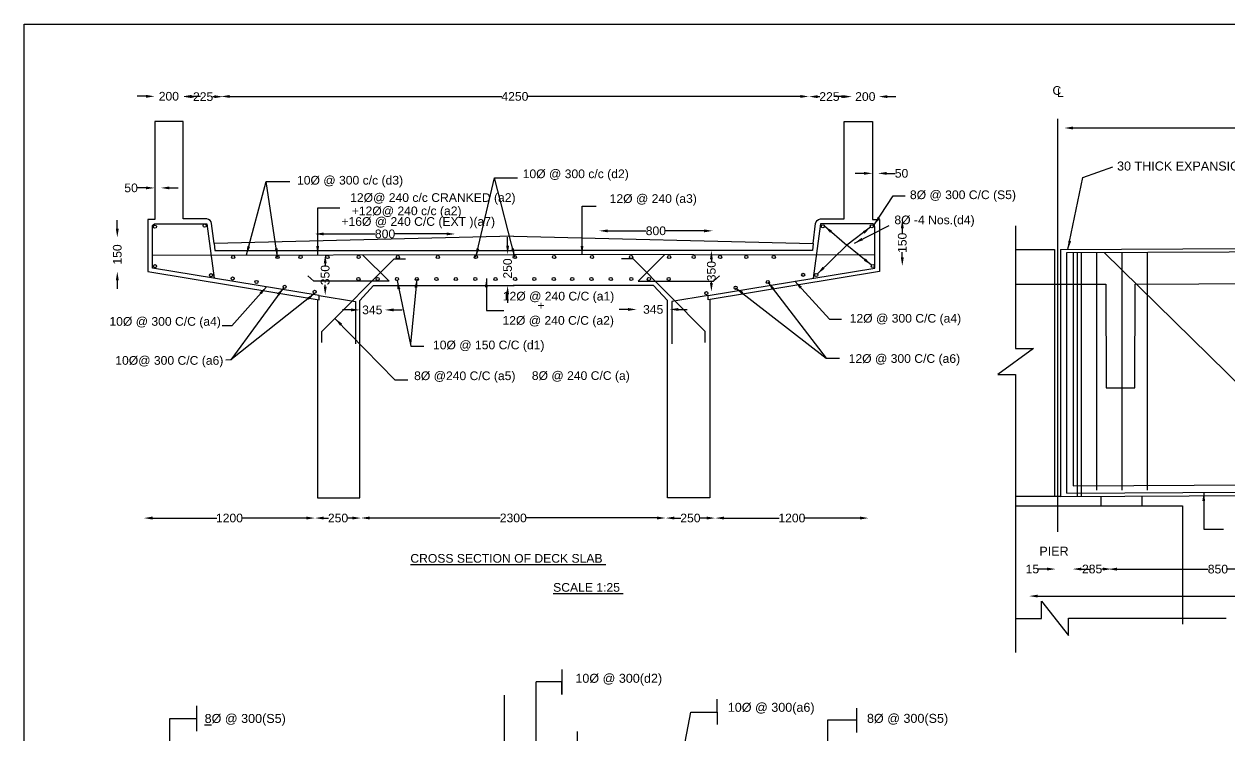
# Model space of a CAD drawing. Header units: millimetres. Extents: x 5124 to 2394554, y 2311 to 44316846.
# Drawn here: x 2381948 to 2386802, y 44313984 to 44316846 of the extents above; entities that cross this region are included whole.
import ezdxf

# ---------------------------------------------------------------- set-up
doc = ezdxf.new("R2010")
doc.units = ezdxf.units.MM
doc.header["$MEASUREMENT"] = 0
doc.layers.add('DRAWING', color=2, linetype='Continuous')
doc.layers.add('TEXT', color=7, linetype='Continuous')
doc.styles.get("Standard").update_dxf_attribs({"font": 'arial.ttf', "height": 35})
doc.dimstyles.get("Standard").update_dxf_attribs({"dimtxt": 35, "dimasz": 35, "dimexe": 0.18, "dimexo": 0.0625, "dimgap": 0.09, "dimtad": 0, "dimdec": 0, "dimzin": 0, "dimdsep": 46, "dimtxsty": 'Standard', "dimcen": 0.09, "dimse1": 1, "dimse2": 1, "dimadec": 0, "dimazin": 0, "dimtfac": 1, "dimtdec": 0, "dimtofl": 0, "dimtmove": 0, "dimatfit": 3, "dimfxl": 1, "dimtolj": 1, "dimtzin": 0, "dimarcsym": 0})

# ---------------------------------------------------------------- blocks, each defined once
blk = doc.blocks.new('*D84')
at = {"layer": 'Defpoints', "color": 0, "transparency": 16777216}
for p in [(2391686.3, 44316427.8), (2386138.8, 44316418.3), (2391686.3, 44316418.3)]:
    blk.add_point(p, dxfattribs=at)
at = {"layer": 'TEXT', "color": 0, "lineweight": -2, "transparency": 16777216}
for p, q in [((2386173.8, 44316427.8), (2388848.3, 44316427.8)), ((2391651.3, 44316427.8), (2388976.8, 44316427.8))]:
    blk.add_line(p, q, dxfattribs=at)
at = {"layer": 'TEXT', "color": 0, "transparency": 16777216}
for points in [[(2386173.8, 44316433.6), (2386173.8, 44316421.9), (2386138.8, 44316427.8)], [(2391651.3, 44316433.6), (2391651.3, 44316421.9), (2391686.3, 44316427.8)]]:
    blk.add_solid(points, dxfattribs=at)
at = {"layer": 'TEXT', "color": 0, "transparency": 16777216, "insert": (2388912.5, 44316427.8), "char_height": 35, "attachment_point": 5}
blk.add_mtext('\\A1;16000', dxfattribs=at)
blk = doc.blocks.new('*D87')
at = {"layer": 'Defpoints', "color": 0, "transparency": 16777216}
for p in [(2386103.7, 44314953.8), (2386172.3, 44314953.8), (2386172.3, 44314651.7)]:
    blk.add_point(p, dxfattribs=at)
at = {"layer": 'TEXT', "color": 0, "lineweight": -2, "transparency": 16777216}
for p, q in [((2386068.7, 44314651.7), (2386033.7, 44314651.7)), ((2386207.3, 44314651.7), (2386242.3, 44314651.7))]:
    blk.add_line(p, q, dxfattribs=at)
at = {"layer": 'TEXT', "color": 0, "transparency": 16777216}
for points in [[(2386068.7, 44314657.5), (2386068.7, 44314645.8), (2386103.7, 44314651.7)], [(2386207.3, 44314657.5), (2386207.3, 44314645.8), (2386172.3, 44314651.7)]]:
    blk.add_solid(points, dxfattribs=at)
at = {"layer": 'TEXT', "color": 0, "transparency": 16777216, "insert": (2386010, 44314651.7), "char_height": 35, "attachment_point": 5}
blk.add_mtext('\\A1;15', dxfattribs=at)
blk = doc.blocks.new('*D72')
at = {"layer": 'Defpoints', "color": 0, "transparency": 16777216}
for p in [(2386172.3, 44314651.7), (2386328.9, 44314651.7), (2386328.9, 44314651.7)]:
    blk.add_point(p, dxfattribs=at)
at = {"layer": 'TEXT', "color": 0, "lineweight": -2, "transparency": 16777216}
for p, q in [((2386207.3, 44314651.7), (2386211.4, 44314651.7)), ((2386293.9, 44314651.7), (2386289.8, 44314651.7))]:
    blk.add_line(p, q, dxfattribs=at)
at = {"layer": 'TEXT', "color": 0, "transparency": 16777216}
for points in [[(2386207.3, 44314657.5), (2386207.3, 44314645.8), (2386172.3, 44314651.7)], [(2386293.9, 44314657.5), (2386293.9, 44314645.8), (2386328.9, 44314651.7)]]:
    blk.add_solid(points, dxfattribs=at)
at = {"layer": 'TEXT', "color": 0, "transparency": 16777216, "insert": (2386250.6, 44314651.7), "char_height": 35, "attachment_point": 5}
blk.add_mtext('\\A1;285', dxfattribs=at)
blk = doc.blocks.new('*D73')
at = {"layer": 'Defpoints', "color": 0, "transparency": 16777216}
for p in [(2386315.4, 44314653.9), (2387199.5, 44314667.9), (2387199.5, 44314651.2)]:
    blk.add_point(p, dxfattribs=at)
at = {"layer": 'TEXT', "color": 0, "lineweight": -2, "transparency": 16777216}
for p, q in [((2386350.4, 44314651.2), (2386718.7, 44314651.2)), ((2387164.5, 44314651.2), (2386796.1, 44314651.2))]:
    blk.add_line(p, q, dxfattribs=at)
at = {"layer": 'TEXT', "color": 0, "transparency": 16777216}
for points in [[(2386350.4, 44314657.1), (2386350.4, 44314645.4), (2386315.4, 44314651.2)], [(2387164.5, 44314657.1), (2387164.5, 44314645.4), (2387199.5, 44314651.2)]]:
    blk.add_solid(points, dxfattribs=at)
at = {"layer": 'TEXT', "color": 0, "transparency": 16777216, "insert": (2386757.4, 44314651.2), "char_height": 35, "attachment_point": 5}
blk.add_mtext('\\A1;850', dxfattribs=at)
blk = doc.blocks.new('*D77')
at = {"layer": 'Defpoints', "color": 0, "transparency": 16777216}
for p in [(2389056.4, 44314542.9), (2385996.8, 44314519.4), (2389056.4, 44314511.7)]:
    blk.add_point(p, dxfattribs=at)
at = {"layer": 'TEXT', "color": 0, "lineweight": -2, "transparency": 16777216}
for p, q in [((2386031.8, 44314542.9), (2386960.8, 44314542.9)), ((2389021.4, 44314542.9), (2388092.5, 44314542.9))]:
    blk.add_line(p, q, dxfattribs=at)
at = {"layer": 'TEXT', "color": 0, "transparency": 16777216}
for points in [[(2386031.8, 44314548.7), (2386031.8, 44314537.1), (2385996.8, 44314542.9)], [(2389021.4, 44314548.7), (2389021.4, 44314537.1), (2389056.4, 44314542.9)]]:
    blk.add_solid(points, dxfattribs=at)
at = {"layer": 'TEXT', "color": 0, "transparency": 16777216, "insert": (2387526.6, 44314542.9), "char_height": 35, "attachment_point": 5}
blk.add_mtext('\\A1;4300(10Ø 4-LEGGED STIRRUPES @ 200 C/C (S1)', dxfattribs=at)
blk = doc.blocks.new('*D99')
at = {"layer": 'Defpoints', "color": 0, "transparency": 16777216}
for p in [(2382588.4, 44316555.4), (2382474.2, 44316453.8), (2382588.4, 44316453.8)]:
    blk.add_point(p, dxfattribs=at)
at = {"layer": 'TEXT', "color": 0, "lineweight": -2, "transparency": 16777216}
for p, q in [((2382439.2, 44316555.4), (2382404.2, 44316555.4)), ((2382623.4, 44316555.4), (2382658.4, 44316555.4))]:
    blk.add_line(p, q, dxfattribs=at)
at = {"layer": 'TEXT', "color": 0, "transparency": 16777216}
for points in [[(2382439.2, 44316561.2), (2382439.2, 44316549.5), (2382474.2, 44316555.4)], [(2382623.4, 44316561.2), (2382623.4, 44316549.5), (2382588.4, 44316555.4)]]:
    blk.add_solid(points, dxfattribs=at)
at = {"layer": 'TEXT', "color": 0, "transparency": 16777216, "insert": (2382531.3, 44316555.4), "char_height": 35, "attachment_point": 5}
blk.add_mtext('\\A1;200', dxfattribs=at)
blk = doc.blocks.new('*D100')
at = {"layer": 'Defpoints', "color": 0, "transparency": 16777216}
for p in [(2382588.4, 44316555.4), (2382750, 44316558.3), (2382750, 44316553.9)]:
    blk.add_point(p, dxfattribs=at)
at = {"layer": 'TEXT', "color": 0, "lineweight": -2, "transparency": 16777216}
for p, q in [((2382623.4, 44316553.9), (2382630, 44316553.9)), ((2382715, 44316553.9), (2382708.4, 44316553.9))]:
    blk.add_line(p, q, dxfattribs=at)
at = {"layer": 'TEXT', "color": 0, "transparency": 16777216}
for points in [[(2382623.4, 44316559.7), (2382623.4, 44316548.1), (2382588.4, 44316553.9)], [(2382715, 44316559.7), (2382715, 44316548.1), (2382750, 44316553.9)]]:
    blk.add_solid(points, dxfattribs=at)
at = {"layer": 'TEXT', "color": 0, "transparency": 16777216, "insert": (2382669.2, 44316553.9), "char_height": 35, "attachment_point": 5}
blk.add_mtext('\\A1;225', dxfattribs=at)
blk = doc.blocks.new('*D101')
at = {"layer": 'Defpoints', "color": 0, "transparency": 16777216}
for p in [(2382741.2, 44316552.4), (2385109.6, 44316554.8), (2385109.6, 44316552.4)]:
    blk.add_point(p, dxfattribs=at)
at = {"layer": 'TEXT', "color": 0, "lineweight": -2, "transparency": 16777216}
for p, q in [((2382776.2, 44316554.8), (2383872.4, 44316554.8)), ((2385074.6, 44316554.8), (2383978.4, 44316554.8))]:
    blk.add_line(p, q, dxfattribs=at)
at = {"layer": 'TEXT', "color": 0, "transparency": 16777216}
for points in [[(2382776.2, 44316560.7), (2382776.2, 44316549), (2382741.2, 44316554.8)], [(2385074.6, 44316560.7), (2385074.6, 44316549), (2385109.6, 44316554.8)]]:
    blk.add_solid(points, dxfattribs=at)
at = {"layer": 'TEXT', "color": 0, "transparency": 16777216, "insert": (2383925.4, 44316554.8), "char_height": 35, "attachment_point": 5}
blk.add_mtext('\\A1;4250', dxfattribs=at)
blk = doc.blocks.new('*D102')
at = {"layer": 'Defpoints', "color": 0, "transparency": 16777216}
for p in [(2385109.6, 44316552.4), (2385275, 44316554.2), (2385275, 44316552.4)]:
    blk.add_point(p, dxfattribs=at)
at = {"layer": 'TEXT', "color": 0, "lineweight": -2, "transparency": 16777216}
for p, q in [((2385144.6, 44316554.2), (2385153.1, 44316554.2)), ((2385240, 44316554.2), (2385231.5, 44316554.2))]:
    blk.add_line(p, q, dxfattribs=at)
at = {"layer": 'TEXT', "color": 0, "transparency": 16777216}
for points in [[(2385144.6, 44316560), (2385144.6, 44316548.3), (2385109.6, 44316554.2)], [(2385240, 44316560), (2385240, 44316548.3), (2385275, 44316554.2)]]:
    blk.add_solid(points, dxfattribs=at)
at = {"layer": 'TEXT', "color": 0, "transparency": 16777216, "insert": (2385192.3, 44316554.2), "char_height": 35, "attachment_point": 5}
blk.add_mtext('\\A1;225', dxfattribs=at)
blk = doc.blocks.new('*D103')
at = {"layer": 'Defpoints', "color": 0, "transparency": 16777216}
for p in [(2385283.2, 44316551.9), (2385390.5, 44316554.2), (2385390.5, 44316551.9)]:
    blk.add_point(p, dxfattribs=at)
at = {"layer": 'TEXT', "color": 0, "lineweight": -2, "transparency": 16777216}
for p, q in [((2385248.2, 44316554.2), (2385213.2, 44316554.2)), ((2385425.5, 44316554.2), (2385460.5, 44316554.2))]:
    blk.add_line(p, q, dxfattribs=at)
at = {"layer": 'TEXT', "color": 0, "transparency": 16777216}
for points in [[(2385248.2, 44316560), (2385248.2, 44316548.3), (2385283.2, 44316554.2)], [(2385425.5, 44316560), (2385425.5, 44316548.3), (2385390.5, 44316554.2)]]:
    blk.add_solid(points, dxfattribs=at)
at = {"layer": 'TEXT', "color": 0, "transparency": 16777216, "insert": (2385336.9, 44316554.2), "char_height": 35, "attachment_point": 5}
blk.add_mtext('\\A1;200', dxfattribs=at)
blk = doc.blocks.new('*D104')
at = {"layer": 'Defpoints', "color": 0, "transparency": 16777216}
for p in [(2382474.2, 44316183.7), (2382498.5, 44316186.5), (2382498.5, 44316183.7)]:
    blk.add_point(p, dxfattribs=at)
at = {"layer": 'TEXT', "color": 0, "lineweight": -2, "transparency": 16777216}
for p, q in [((2382439.2, 44316186.5), (2382404.2, 44316186.5)), ((2382533.5, 44316186.5), (2382568.5, 44316186.5))]:
    blk.add_line(p, q, dxfattribs=at)
at = {"layer": 'TEXT', "color": 0, "transparency": 16777216}
for points in [[(2382439.2, 44316192.3), (2382439.2, 44316180.7), (2382474.2, 44316186.5)], [(2382533.5, 44316192.3), (2382533.5, 44316180.7), (2382498.5, 44316186.5)]]:
    blk.add_solid(points, dxfattribs=at)
at = {"layer": 'TEXT', "color": 0, "transparency": 16777216, "insert": (2382379.1, 44316186.5), "char_height": 35, "attachment_point": 5}
blk.add_mtext('\\A1;50', dxfattribs=at)
blk = doc.blocks.new('*D105')
at = {"layer": 'Defpoints', "color": 0, "transparency": 16777216}
for p in [(2382323.7, 44315987), (2382446.5, 44315987), (2382446.5, 44315850)]:
    blk.add_point(p, dxfattribs=at)
at = {"layer": 'TEXT', "color": 0, "lineweight": -2, "transparency": 16777216}
for p, q in [((2382323.7, 44316022), (2382323.7, 44316057)), ((2382323.7, 44315815), (2382323.7, 44315780))]:
    blk.add_line(p, q, dxfattribs=at)
at = {"layer": 'TEXT', "color": 0, "transparency": 16777216}
for points in [[(2382317.8, 44316022), (2382329.5, 44316022), (2382323.7, 44315987)], [(2382317.8, 44315815), (2382329.5, 44315815), (2382323.7, 44315850)]]:
    blk.add_solid(points, dxfattribs=at)
at = {"layer": 'TEXT', "color": 0, "transparency": 16777216, "insert": (2382323.7, 44315918.5), "char_height": 35, "attachment_point": 5, "rotation": 90}
blk.add_mtext('\\A1;150', dxfattribs=at)
blk = doc.blocks.new('*D106')
at = {"layer": 'Defpoints', "color": 0, "transparency": 16777216}
for p in [(2383119.6, 44316002.6), (2383684.8, 44316002.6), (2383684.8, 44316001.1)]:
    blk.add_point(p, dxfattribs=at)
at = {"layer": 'TEXT', "color": 0, "lineweight": -2, "transparency": 16777216}
for p, q in [((2383154.6, 44316001.1), (2383363.5, 44316001.1)), ((2383649.8, 44316001.1), (2383440.9, 44316001.1))]:
    blk.add_line(p, q, dxfattribs=at)
at = {"layer": 'TEXT', "color": 0, "transparency": 16777216}
for points in [[(2383154.6, 44316007), (2383154.6, 44315995.3), (2383119.6, 44316001.1)], [(2383649.8, 44316007), (2383649.8, 44315995.3), (2383684.8, 44316001.1)]]:
    blk.add_solid(points, dxfattribs=at)
at = {"layer": 'TEXT', "color": 0, "transparency": 16777216, "insert": (2383402.2, 44316001.1), "char_height": 35, "attachment_point": 5}
blk.add_mtext('\\A1;800', dxfattribs=at)
blk = doc.blocks.new('*D107')
at = {"layer": 'Defpoints', "color": 0, "transparency": 16777216}
for p in [(2384022.9, 44315918.4), (2383896, 44315793.2), (2384022.9, 44315793.2)]:
    blk.add_point(p, dxfattribs=at)
at = {"layer": 'TEXT', "color": 0, "lineweight": -2, "transparency": 16777216}
for p, q in [((2383896, 44315953.4), (2383896, 44315988.4)), ((2383896, 44315758.2), (2383896, 44315723.2))]:
    blk.add_line(p, q, dxfattribs=at)
at = {"layer": 'TEXT', "color": 0, "transparency": 16777216}
for points in [[(2383890.2, 44315953.4), (2383901.8, 44315953.4), (2383896, 44315918.4)], [(2383890.2, 44315758.2), (2383901.8, 44315758.2), (2383896, 44315793.2)]]:
    blk.add_solid(points, dxfattribs=at)
at = {"layer": 'TEXT', "color": 0, "transparency": 16777216, "insert": (2383896, 44315862), "char_height": 35, "attachment_point": 5, "rotation": 90}
blk.add_mtext('\\A1;250', dxfattribs=at)
blk = doc.blocks.new('*D108')
at = {"layer": 'Defpoints', "color": 0, "transparency": 16777216}
for p in [(2384264.3, 44316009), (2384722, 44316013.6), (2384722, 44316009)]:
    blk.add_point(p, dxfattribs=at)
at = {"layer": 'TEXT', "color": 0, "lineweight": -2, "transparency": 16777216}
for p, q in [((2384299.3, 44316013.6), (2384454.4, 44316013.6)), ((2384687, 44316013.6), (2384531.9, 44316013.6))]:
    blk.add_line(p, q, dxfattribs=at)
at = {"layer": 'TEXT', "color": 0, "transparency": 16777216}
for points in [[(2384299.3, 44316019.4), (2384299.3, 44316007.7), (2384264.3, 44316013.6)], [(2384687, 44316019.4), (2384687, 44316007.7), (2384722, 44316013.6)]]:
    blk.add_solid(points, dxfattribs=at)
at = {"layer": 'TEXT', "color": 0, "transparency": 16777216, "insert": (2384493.2, 44316013.6), "char_height": 35, "attachment_point": 5}
blk.add_mtext('\\A1;800', dxfattribs=at)
blk = doc.blocks.new('*D109')
at = {"layer": 'Defpoints', "color": 0, "transparency": 16777216}
for p in [(2384716.1, 44315934.2), (2384716.1, 44315768.7), (2384716.8, 44315768.7)]:
    blk.add_point(p, dxfattribs=at)
at = {"layer": 'TEXT', "color": 0, "lineweight": -2, "transparency": 16777216}
for p, q in [((2384716.8, 44315899.2), (2384716.8, 44315890.1)), ((2384716.8, 44315803.7), (2384716.8, 44315812.8))]:
    blk.add_line(p, q, dxfattribs=at)
at = {"layer": 'TEXT', "color": 0, "transparency": 16777216}
for points in [[(2384711, 44315899.2), (2384722.7, 44315899.2), (2384716.8, 44315934.2)], [(2384711, 44315803.7), (2384722.7, 44315803.7), (2384716.8, 44315768.7)]]:
    blk.add_solid(points, dxfattribs=at)
at = {"layer": 'TEXT', "color": 0, "transparency": 16777216, "insert": (2384716.8, 44315851.4), "char_height": 35, "attachment_point": 5, "rotation": 90}
blk.add_mtext('\\A1;350', dxfattribs=at)
blk = doc.blocks.new('*D110')
at = {"layer": 'Defpoints', "color": 0, "transparency": 16777216}
for p in [(2384416, 44315699), (2384549, 44315699), (2384549, 44315697.1)]:
    blk.add_point(p, dxfattribs=at)
at = {"layer": 'TEXT', "color": 0, "lineweight": -2, "transparency": 16777216}
for p, q in [((2384381, 44315697.1), (2384346, 44315697.1)), ((2384584, 44315697.1), (2384619, 44315697.1))]:
    blk.add_line(p, q, dxfattribs=at)
at = {"layer": 'TEXT', "color": 0, "transparency": 16777216}
for points in [[(2384381, 44315702.9), (2384381, 44315691.2), (2384416, 44315697.1)], [(2384584, 44315702.9), (2384584, 44315691.2), (2384549, 44315697.1)]]:
    blk.add_solid(points, dxfattribs=at)
at = {"layer": 'TEXT', "color": 0, "transparency": 16777216, "insert": (2384482.5, 44315697.1), "char_height": 35, "attachment_point": 5}
blk.add_mtext('\\A1;345', dxfattribs=at)
blk = doc.blocks.new('*D111')
at = {"layer": 'Defpoints', "color": 0, "transparency": 16777216}
for p in [(2385387.8, 44316245.1), (2385366, 44316187), (2385387.8, 44316187)]:
    blk.add_point(p, dxfattribs=at)
at = {"layer": 'TEXT', "color": 0, "lineweight": -2, "transparency": 16777216}
for p, q in [((2385331, 44316245.1), (2385296, 44316245.1)), ((2385422.8, 44316245.1), (2385457.8, 44316245.1))]:
    blk.add_line(p, q, dxfattribs=at)
at = {"layer": 'TEXT', "color": 0, "transparency": 16777216}
for points in [[(2385331, 44316250.9), (2385331, 44316239.3), (2385366, 44316245.1)], [(2385422.8, 44316250.9), (2385422.8, 44316239.3), (2385387.8, 44316245.1)]]:
    blk.add_solid(points, dxfattribs=at)
at = {"layer": 'TEXT', "color": 0, "transparency": 16777216, "insert": (2385482.9, 44316245.1), "char_height": 35, "attachment_point": 5}
blk.add_mtext('\\A1;50', dxfattribs=at)
blk = doc.blocks.new('*D112')
at = {"layer": 'Defpoints', "color": 0, "transparency": 16777216}
for p in [(2385387, 44316059.1), (2385393.8, 44315871.8), (2385485.9, 44315871.8)]:
    blk.add_point(p, dxfattribs=at)
at = {"layer": 'TEXT', "color": 0, "lineweight": -2, "transparency": 16777216}
for p, q in [((2385485.9, 44316024.1), (2385485.9, 44316002.5)), ((2385485.9, 44315906.8), (2385485.9, 44315928.4))]:
    blk.add_line(p, q, dxfattribs=at)
at = {"layer": 'TEXT', "color": 0, "transparency": 16777216}
for points in [[(2385480.1, 44316024.1), (2385491.8, 44316024.1), (2385485.9, 44316059.1)], [(2385480.1, 44315906.8), (2385491.8, 44315906.8), (2385485.9, 44315871.8)]]:
    blk.add_solid(points, dxfattribs=at)
at = {"layer": 'TEXT', "color": 0, "transparency": 16777216, "insert": (2385485.9, 44315965.4), "char_height": 35, "attachment_point": 5, "rotation": 90}
blk.add_mtext('\\A1;150', dxfattribs=at)
blk = doc.blocks.new('*D113')
at = {"layer": 'Defpoints', "color": 0, "transparency": 16777216}
for p in [(2383300.3, 44315694.2), (2383401.4, 44315695.2), (2383401.4, 44315694.2)]:
    blk.add_point(p, dxfattribs=at)
at = {"layer": 'TEXT', "color": 0, "lineweight": -2, "transparency": 16777216}
for p, q in [((2383265.3, 44315695.2), (2383230.3, 44315695.2)), ((2383436.4, 44315695.2), (2383471.4, 44315695.2))]:
    blk.add_line(p, q, dxfattribs=at)
at = {"layer": 'TEXT', "color": 0, "transparency": 16777216}
for points in [[(2383265.3, 44315701), (2383265.3, 44315689.3), (2383300.3, 44315695.2)], [(2383436.4, 44315701), (2383436.4, 44315689.3), (2383401.4, 44315695.2)]]:
    blk.add_solid(points, dxfattribs=at)
at = {"layer": 'TEXT', "color": 0, "transparency": 16777216, "insert": (2383350.8, 44315695.2), "char_height": 35, "attachment_point": 5}
blk.add_mtext('\\A1;345', dxfattribs=at)
blk = doc.blocks.new('*D114')
at = {"layer": 'Defpoints', "color": 0, "transparency": 16777216}
for p in [(2383130.8, 44315917.3), (2383136.7, 44315753.7), (2383161.2, 44315753.7)]:
    blk.add_point(p, dxfattribs=at)
at = {"layer": 'TEXT', "color": 0, "lineweight": -2, "transparency": 16777216}
for p, q in [((2383161.2, 44315882.3), (2383161.2, 44315874.2)), ((2383161.2, 44315788.7), (2383161.2, 44315796.8))]:
    blk.add_line(p, q, dxfattribs=at)
at = {"layer": 'TEXT', "color": 0, "transparency": 16777216}
for points in [[(2383155.4, 44315882.3), (2383167.1, 44315882.3), (2383161.2, 44315917.3)], [(2383155.4, 44315788.7), (2383167.1, 44315788.7), (2383161.2, 44315753.7)]]:
    blk.add_solid(points, dxfattribs=at)
at = {"layer": 'TEXT', "color": 0, "transparency": 16777216, "insert": (2383161.2, 44315835.5), "char_height": 35, "attachment_point": 5, "rotation": 90}
blk.add_mtext('\\A1;350', dxfattribs=at)
blk = doc.blocks.new('*D115')
at = {"layer": 'Defpoints', "color": 0, "transparency": 16777216}
for p in [(2382430.5, 44314845.5), (2383120.3, 44314857), (2383120.3, 44314845.5)]:
    blk.add_point(p, dxfattribs=at)
at = {"layer": 'TEXT', "color": 0, "lineweight": -2, "transparency": 16777216}
for p, q in [((2382465.5, 44314857), (2382724.8, 44314857)), ((2383085.3, 44314857), (2382826.1, 44314857))]:
    blk.add_line(p, q, dxfattribs=at)
at = {"layer": 'TEXT', "color": 0, "transparency": 16777216}
for points in [[(2382465.5, 44314862.9), (2382465.5, 44314851.2), (2382430.5, 44314857)], [(2383085.3, 44314862.9), (2383085.3, 44314851.2), (2383120.3, 44314857)]]:
    blk.add_solid(points, dxfattribs=at)
at = {"layer": 'TEXT', "color": 0, "transparency": 16777216, "insert": (2382775.4, 44314857), "char_height": 35, "attachment_point": 5}
blk.add_mtext('\\A1;1200', dxfattribs=at)
blk = doc.blocks.new('*D116')
at = {"layer": 'Defpoints', "color": 0, "transparency": 16777216}
for p in [(2383120.3, 44314857), (2383305.2, 44314857), (2383305.2, 44314857)]:
    blk.add_point(p, dxfattribs=at)
at = {"layer": 'TEXT', "color": 0, "lineweight": -2, "transparency": 16777216}
for p, q in [((2383155.3, 44314857), (2383173.8, 44314857)), ((2383270.2, 44314857), (2383251.8, 44314857))]:
    blk.add_line(p, q, dxfattribs=at)
at = {"layer": 'TEXT', "color": 0, "transparency": 16777216}
for points in [[(2383155.3, 44314862.9), (2383155.3, 44314851.2), (2383120.3, 44314857)], [(2383270.2, 44314862.9), (2383270.2, 44314851.2), (2383305.2, 44314857)]]:
    blk.add_solid(points, dxfattribs=at)
at = {"layer": 'TEXT', "color": 0, "transparency": 16777216, "insert": (2383212.8, 44314857), "char_height": 35, "attachment_point": 5}
blk.add_mtext('\\A1;250', dxfattribs=at)
blk = doc.blocks.new('*D117')
at = {"layer": 'Defpoints', "color": 0, "transparency": 16777216}
for p in [(2383305.2, 44314857), (2384532.5, 44314857.3), (2384532.5, 44314857)]:
    blk.add_point(p, dxfattribs=at)
at = {"layer": 'TEXT', "color": 0, "lineweight": -2, "transparency": 16777216}
for p, q in [((2383340.2, 44314857.3), (2383866.3, 44314857.3)), ((2384497.5, 44314857.3), (2383971.4, 44314857.3))]:
    blk.add_line(p, q, dxfattribs=at)
at = {"layer": 'TEXT', "color": 0, "transparency": 16777216}
for points in [[(2383340.2, 44314863.1), (2383340.2, 44314851.5), (2383305.2, 44314857.3)], [(2384497.5, 44314863.1), (2384497.5, 44314851.5), (2384532.5, 44314857.3)]]:
    blk.add_solid(points, dxfattribs=at)
at = {"layer": 'TEXT', "color": 0, "transparency": 16777216, "insert": (2383918.8, 44314857.3), "char_height": 35, "attachment_point": 5}
blk.add_mtext('\\A1;2300', dxfattribs=at)
blk = doc.blocks.new('*D118')
at = {"layer": 'Defpoints', "color": 0, "transparency": 16777216}
for p in [(2384532.5, 44314857), (2384732.3, 44314857), (2384732.3, 44314857)]:
    blk.add_point(p, dxfattribs=at)
at = {"layer": 'TEXT', "color": 0, "lineweight": -2, "transparency": 16777216}
for p, q in [((2384567.5, 44314857), (2384593.4, 44314857)), ((2384697.3, 44314857), (2384671.4, 44314857))]:
    blk.add_line(p, q, dxfattribs=at)
at = {"layer": 'TEXT', "color": 0, "transparency": 16777216}
for points in [[(2384567.5, 44314862.9), (2384567.5, 44314851.2), (2384532.5, 44314857)], [(2384697.3, 44314862.9), (2384697.3, 44314851.2), (2384732.3, 44314857)]]:
    blk.add_solid(points, dxfattribs=at)
at = {"layer": 'TEXT', "color": 0, "transparency": 16777216, "insert": (2384632.4, 44314857), "char_height": 35, "attachment_point": 5}
blk.add_mtext('\\A1;250', dxfattribs=at)
blk = doc.blocks.new('*D119')
at = {"layer": 'Defpoints', "color": 0, "transparency": 16777216}
for p in [(2384732.3, 44314857), (2385350, 44314857), (2385350, 44314857)]:
    blk.add_point(p, dxfattribs=at)
at = {"layer": 'TEXT', "color": 0, "lineweight": -2, "transparency": 16777216}
for p, q in [((2384767.3, 44314857), (2384990.5, 44314857)), ((2385315, 44314857), (2385091.8, 44314857))]:
    blk.add_line(p, q, dxfattribs=at)
at = {"layer": 'TEXT', "color": 0, "transparency": 16777216}
for points in [[(2384767.3, 44314862.9), (2384767.3, 44314851.2), (2384732.3, 44314857)], [(2385315, 44314862.9), (2385315, 44314851.2), (2385350, 44314857)]]:
    blk.add_solid(points, dxfattribs=at)
at = {"layer": 'TEXT', "color": 0, "transparency": 16777216, "insert": (2385041.1, 44314857), "char_height": 35, "attachment_point": 5}
blk.add_mtext('\\A1;1200', dxfattribs=at)

msp = doc.modelspace()

# ---------------------------------------------------------------- linework, layer by layer
at = {"layer": 'DRAWING', "color": 0}
for points in [[(2383920.1, 44315991.7), (2382713.2, 44315962.9), (2382703.7, 44316042.8, 0.353561), (2382684.5, 44316061.5), (2382588.4, 44316061.5), (2382588.4, 44316453.8), (2382474.2, 44316453.8), (2382474.2, 44316059.1), (2382446.5, 44316059.1), (2382446.5, 44315850), (2383136.7, 44315735.3), (2383136.7, 44315753.7), (2382465, 44315863.4), (2382465, 44316029.9, -0.422769), (2382477.9, 44316042.4), (2382683.8, 44316042.4), (2382713.2, 44315822.8)], [(2383920.1, 44315991.7), (2385127.1, 44315962.9), (2385136.6, 44316042.8, -0.353561), (2385155.8, 44316061.5), (2385251.9, 44316061.5), (2385251.9, 44316453.8), (2385366, 44316453.8), (2385366, 44316059.1), (2385393.8, 44316059.1), (2385393.8, 44315850), (2384703.6, 44315735.3), (2384703.6, 44315753.7), (2385375.3, 44315863.4), (2385375.3, 44316029.9, 0.422769), (2385362.4, 44316042.4), (2385156.5, 44316042.4), (2385127.1, 44315822.8)]]:
    msp.add_lwpolyline(points, format="xyb", dxfattribs=at)
for points in [[(2386111.1, 44316464.6), (2386111.1, 44314801.7)], [(2385942.5, 44316033.4), (2385942.5, 44315539.5), (2386014.9, 44315539.5), (2385870.8, 44315435.1), (2385942.5, 44315435.1), (2385942.5, 44314315.3)], [(2382713.2, 44315962.9), (2382716.4, 44315934.2), (2383921.8, 44315934.2)], [(2385127.1, 44315962.9), (2385123.9, 44315934.2), (2383918.4, 44315934.2)], [(2385942.5, 44315938.7), (2386099.5, 44315938.7), (2386099.5, 44314943.7), (2385942.5, 44314943.7)], [(2386123.5, 44315938.7), (2386123.5, 44314943.7), (2386099.5, 44314943.7)], [(2386123.5, 44315938.7), (2391049.4, 44315965)], [(2386148.1, 44315925.9), (2391049.4, 44315946.1)], [(2382465, 44315916.3), (2383921.8, 44315918.5)], [(2383311.9, 44315917.6), (2383418.6, 44315810.4), (2383115.3, 44315810.4), (2383091.2, 44315832.8)], [(2383148, 44315563.6), (2383148, 44315608), (2383439, 44315901.6), (2383485, 44315901.6)], [(2385375.3, 44315916.3), (2383918.4, 44315918.5)], [(2384692.3, 44315563.6), (2384692.3, 44315608), (2384401.3, 44315901.6), (2384355.3, 44315901.6)], [(2384528.4, 44315917.6), (2384421.7, 44315810.4), (2384724.9, 44315810.4), (2384749.1, 44315832.8)], [(2386148.5, 44314957.6), (2386148.1, 44315925.9)], [(2386174.3, 44315925.9), (2386174.3, 44314986.5)], [(2386190.2, 44315925.9), (2386190.2, 44314943.7)], [(2386206.8, 44315925.9), (2386206.8, 44314943.7)], [(2386268.2, 44315925.9), (2386268.2, 44314969.8)], [(2387217.5, 44315025.8), (2386299, 44315926.5)], [(2386370.1, 44315925.9), (2386370.1, 44314969.8)], [(2386472.3, 44315925.9), (2386472.3, 44314969.8)], [(2383129.5, 44315736.5), (2383129.5, 44314939), (2383300.3, 44314939), (2383300.3, 44315733.3), (2383356.3, 44315793.2), (2383921.8, 44315793.2)], [(2384710.7, 44315736.5), (2384710.7, 44314939), (2384540, 44314939), (2384540, 44315733.3), (2384484, 44315793.2), (2383918.4, 44315793.2)], [(2385942.5, 44315798.6), (2386306.3, 44315798.6), (2386307.7, 44315381.4), (2386423.2, 44315381.4), (2386424.4, 44315798.6), (2389755.4, 44315816.5)], [(2383136.7, 44315753.7), (2383283.2, 44315729.7), (2383283.2, 44315558.1)], [(2384703.6, 44315753.7), (2384557.1, 44315729.7), (2384557.1, 44315558.1)], [(2386123.5, 44314943.7), (2391050.5, 44314969.2)], [(2386148.5, 44314957.6), (2391049.4, 44314985.8)], [(2386174.3, 44314986.5), (2391049.4, 44315013.3)], [(2386285.4, 44314943.7), (2386285.4, 44314906)], [(2386450.3, 44314943.7), (2386450.3, 44314906)], [(2385942.5, 44314906), (2386615.3, 44314906)], [(2386615.3, 44314906), (2386615.3, 44314429.9)], [(2385942.5, 44314451.9), (2386047.2, 44314451.9), (2386047.2, 44314522.7), (2386156, 44314384.1), (2386156, 44314454.4), (2386790.4, 44314454.4)], [(2384114.7, 44314247.6), (2384114.7, 44314146.4), (2384114.7, 44314197), (2384010.9, 44314197)], [(2383882.7, 44314144.1), (2383882.7, 44310207.7)], [(2382643.3, 44314101.5), (2382643.3, 44313998.9)], [(2384522.7, 44313491.2), (2384634.5, 44314075.7), (2384740.7, 44314075.7), (2384740.7, 44314127.3)], [(2384740.7, 44314075.7), (2384740.7, 44314025.7)], [(2385300.8, 44314091), (2385300.8, 44313993.2)], [(2384177.4, 44313946.2), (2384177.4, 44313997.9)]]:
    msp.add_lwpolyline(points, dxfattribs=at)
for centre in [(2382475.3, 44316030.6), (2382675.3, 44316034.8), (2385165.7, 44316032), (2385363.2, 44316032), (2382790.3, 44315908.3), (2382969.1, 44315908.3), (2383061.8, 44315908.3), (2383170, 44315908.3), (2383295.9, 44315908.3), (2383453.7, 44315908.3), (2383614.8, 44315908.3), (2383768.3, 44315908.3), (2383924.9, 44315908.3), (2384083.2, 44315908.3), (2384236.1, 44315908.3), (2384393.4, 44315908.3), (2384546.9, 44315908.3), (2384645.7, 44315908.3), (2384751.9, 44315908.3), (2384857.5, 44315908.3), (2384968.1, 44315908.3), (2382475.3, 44315871.5), (2382701.5, 44315835.2), (2385086.5, 44315836.5), (2385139.3, 44315836), (2385367.3, 44315871.8), (2382788.3, 44315821.8), (2382884.5, 44315807.7), (2382998.1, 44315788.2), (2383294.9, 44315819.6), (2383372.4, 44315819.6), (2383450.3, 44315819.6), (2383530.2, 44315819.6), (2383609.2, 44315819.6), (2383687.4, 44315819.6), (2383765.9, 44315819.6), (2383847.1, 44315819.6), (2383926.2, 44315819.6), (2384003.4, 44315819.6), (2384081.9, 44315819.6), (2384156.3, 44315819.6), (2384233.7, 44315819.6), (2384311.5, 44315819.6), (2384394.1, 44315819.6), (2384465.1, 44315819.6), (2384544.9, 44315819.6), (2384944.3, 44315807.4), (2383118.5, 44315768), (2384696.7, 44315762.8), (2384814.4, 44315784.4)]:
    msp.add_circle(centre, 6.44, dxfattribs=at)
at = {"layer": 'TEXT', "color": 0}
msp.add_lwpolyline([(2381948.2, 44316846.2), (2394553.5, 44316846.2), (2394553.5, 44308469.7), (2381948.2, 44308469.7)], close=True, dxfattribs=at)

# ---------------------------------------------------------------- texts
for s, height, p in [('C', 35, (2386090.9, 44316561.4)), ('L', 35, (2386108.8, 44316552.9)), ('30 THICK EXPANSION JOINT ', 36.229, (2386351, 44316256.6)), ('10Ø @ 300 c/c (d3)', 35, (2383047.6, 44316199.9)), ('10Ø @ 300 c/c (d2)', 35, (2383956.7, 44316225.8)), ('12Ø@ 240 c/c CRANKED (a2)', 35, (2383261.6, 44316130.1)), ('12Ø @ 240 (a3)', 35, (2384307, 44316126.1)), ('8Ø @ 300 C/C (S5)', 35, (2385516.7, 44316141.4)), ('+12Ø@ 240 c/c (a2)', 35, (2383268, 44316076.6)), ('+16Ø @ 240 C/C (EXT )(a7)', 35, (2383226.5, 44316033.8)), ('8Ø -4 Nos.(d4)', 35, (2385454.1, 44316040.2)), ('12Ø @ 240 C/C (a1)', 35, (2383876.5, 44315733.2)), ('+', 35, (2384016.2, 44315695.7)), ('10Ø @ 300 C/C (a4)', 35, (2382291.8, 44315631.4)), ('12Ø @ 240 C/C (a2)', 35, (2383875.2, 44315635.4)), ('12Ø @ 300 C/C (a4)', 35, (2385274, 44315643.9)), ('10Ø @ 150 C/C (d1)', 35, (2383595.3, 44315536.6)), ('10Ø@ 300 C/C (a6)', 35, (2382315.4, 44315474.3)), ('12Ø @ 300 C/C (a6)', 35, (2385269.9, 44315481.9)), ('8Ø @240 C/C (a5)', 35, (2383519.3, 44315412.5)), ('8Ø @ 240 C/C (a)', 35, (2383993.5, 44315413.2)), ('PIER ', 36.23, (2386037.9, 44314705.5)), ('%%UCROSS SECTION OF DECK SLAB ', 35, (2383504.1, 44314677.2)), ('%%USCALE 1:25 ', 35, (2384079.4, 44314560.3)), ('10Ø @ 300(d2)', 36.229, (2384168.9, 44314193.6)), ('10Ø @ 300(a6)', 36.229, (2384783, 44314076.8)), ('%%U8%%UØ @ 300(S5)', 36.229, (2382675.4, 44314031.9)), ('8Ø @ 300(S5)', 36.229, (2385343.6, 44314032.3))]:
    msp.add_text(s, height=height, dxfattribs=at).set_placement(p)

# ---------------------------------------------------------------- dimensions: what is measured, and where the dimension line sits
for base, p1, p2, text, picture, middle in [((2382588.4, 44316555.4), (2382474.2, 44316453.8), (2382588.4, 44316453.8), '200', '*D99', (2382531.3, 44316555.4)), ((2382750, 44316553.9), (2382588.4, 44316555.4), (2382750, 44316558.3), '225', '*D100', (2382669.2, 44316553.9)), ((2385109.6, 44316554.8), (2382741.2, 44316552.4), (2385109.6, 44316552.4), '4250', '*D101', (2383925.4, 44316554.8)), ((2385275, 44316554.2), (2385109.6, 44316552.4), (2385275, 44316552.4), '225', '*D102', (2385192.3, 44316554.2)), ((2385390.5, 44316554.2), (2385283.2, 44316551.9), (2385390.5, 44316551.9), '200', '*D103', (2385336.9, 44316554.2)), ((2391686.3, 44316427.8), (2386138.8, 44316418.3), (2391686.3, 44316418.3), '16000', '*D84', (2388912.5, 44316427.8)), ((2385387.8, 44316245.1), (2385366, 44316187), (2385387.8, 44316187), '50', '*D111', (2385482.9, 44316245.1)), ((2384722, 44316013.6), (2384264.3, 44316009), (2384722, 44316009), '800', '*D108', (2384493.2, 44316013.6)), ((2383684.8, 44316001.1), (2383119.6, 44316002.6), (2383684.8, 44316002.6), '800', '*D106', (2383402.2, 44316001.1)), ((2383401.4, 44315695.2), (2383300.3, 44315694.2), (2383401.4, 44315694.2), '345', '*D113', (2383350.8, 44315695.2)), ((2384549, 44315697.1), (2384416, 44315699), (2384549, 44315699), '345', '*D110', (2384482.5, 44315697.1)), ((2383120.3, 44314857), (2382430.5, 44314845.5), (2383120.3, 44314845.5), '1200', '*D115', (2382775.4, 44314857)), ((2383305.2, 44314857), (2383120.3, 44314857), (2383305.2, 44314857), '250', '*D116', (2383212.8, 44314857)), ((2384532.5, 44314857.3), (2383305.2, 44314857), (2384532.5, 44314857), '2300', '*D117', (2383918.8, 44314857.3)), ((2384732.3, 44314857), (2384532.5, 44314857), (2384732.3, 44314857), '250', '*D118', (2384632.4, 44314857)), ((2385350, 44314857), (2384732.3, 44314857), (2385350, 44314857), '1200', '*D119', (2385041.1, 44314857)), ((2389056.4, 44314542.9), (2385996.8, 44314519.4), (2389056.4, 44314511.7), '4300(10Ø 4-LEGGED STIRRUPES @ 200 C/C (S1)', '*D77', (2387526.6, 44314542.9)), ((2386328.9, 44314651.7), (2386172.3, 44314651.7), (2386328.9, 44314651.7), '285', '*D72', (2386250.6, 44314651.7)), ((2387199.5, 44314651.2), (2386315.4, 44314653.9), (2387199.5, 44314667.9), '850', '*D73', (2386757.4, 44314651.2))]:
    dim = msp.add_linear_dim(base=base, p1=p1, p2=p2, text=text, dimstyle='Standard', dxfattribs=at)
    dim.commit()
    dim.dimension.update_dxf_attribs({"geometry": picture, "text_midpoint": middle})
for base, p1, p2, text, picture, middle in [((2382498.5, 44316186.5), (2382474.2, 44316183.7), (2382498.5, 44316183.7), '50', '*D104', (2382379.1, 44316186.5)), ((2386172.3, 44314651.7), (2386103.7, 44314953.8), (2386172.3, 44314953.8), '15', '*D87', (2386010, 44314651.7))]:
    dim = msp.add_linear_dim(base=base, p1=p1, p2=p2, text=text, dimstyle='Standard', dxfattribs=at)
    dim.commit()
    dim.dimension.update_dxf_attribs({"geometry": picture, "text_midpoint": middle, "dimtype": 160})
for base, p1, p2, text, picture, middle in [((2382323.7, 44315987), (2382446.5, 44315850), (2382446.5, 44315987), '150', '*D105', (2382323.7, 44315918.5)), ((2385485.9, 44315871.8), (2385387, 44316059.1), (2385393.8, 44315871.8), '150', '*D112', (2385485.9, 44315965.4)), ((2383161.2, 44315753.7), (2383130.8, 44315917.3), (2383136.7, 44315753.7), '350', '*D114', (2383161.2, 44315835.5)), ((2384716.8, 44315768.7), (2384716.1, 44315934.2), (2384716.1, 44315768.7), '350', '*D109', (2384716.8, 44315851.4))]:
    dim = msp.add_linear_dim(base=base, p1=p1, p2=p2, angle=90, text=text, dimstyle='Standard', dxfattribs=at)
    dim.commit()
    dim.dimension.update_dxf_attribs({"geometry": picture, "text_midpoint": middle})
dim = msp.add_linear_dim(base=(2383896, 44315793.2), p1=(2384022.9, 44315918.4), p2=(2384022.9, 44315793.2), angle=90, text='250', dimstyle='Standard', dxfattribs=at)
dim.commit()
dim.dimension.update_dxf_attribs({"geometry": '*D107', "text_midpoint": (2383896, 44315862), "dimtype": 160})

# ---------------------------------------------------------------- leaders
at = {"layer": 'DRAWING', "color": 0}
for points in [[(2383539.2, 44313477), (2384010.9, 44313477), (2384010.9, 44314197.7)], [(2382535.8, 44313264.2), (2382535.8, 44314049.7), (2382642.4, 44314049.7)], [(2385186.6, 44313261.4), (2385186.6, 44314044.9), (2385301.4, 44314044.9)]]:
    msp.add_leader(points, dimstyle='Standard', override={"dimgap": 0.09, "dimtad": 0}, dxfattribs=at)
at = {"layer": 'TEXT', "color": 0}
for points in [[(2386153.3, 44315938.7), (2386213.3, 44316227.8), (2386333.8, 44316271.9)], [(2382843.9, 44315916.9), (2382923.5, 44316211.9), (2383018.1, 44316211.9)], [(2382969.1, 44315908.3), (2382923.5, 44316211.9)], [(2383768.3, 44315908.3), (2383843.8, 44316226.7), (2383935.9, 44316226.7)], [(2383924.9, 44315908.3), (2383843.8, 44316226.7)], [(2385372.8, 44316037.3), (2385448.9, 44316154.3), (2385498, 44316155)], [(2383130.8, 44315917.3), (2383130.8, 44316105.9), (2383219.9, 44316105.9)], [(2384195.8, 44315918.1), (2384195.8, 44316113.4), (2384253.2, 44316113.4)], [(2385293.5, 44315964.5), (2385433.1, 44316035.7)], [(2385172, 44316033.2), (2385262.5, 44315955.4)], [(2385358.1, 44316028.1), (2385262.5, 44315955.4)], [(2385143.9, 44315840.5), (2385262.5, 44315955.4)], [(2385362.2, 44315875.8), (2385262.5, 44315955.4)], [(2383450.9, 44315813.2), (2383506.1, 44315549.9), (2383557.9, 44315549.9)], [(2383530.2, 44315819.6), (2383504.3, 44315558.2)], [(2383810.5, 44315821.3), (2383810.5, 44315692.5), (2383880.8, 44315692.5)], [(2384944.3, 44315807.4), (2385178.9, 44315501.4)], [(2385053.4, 44315810.8), (2385192, 44315658.1), (2385241.5, 44315658.1)], [(2382924.3, 44315788.4), (2382785.1, 44315630.9), (2382745.8, 44315630.9)], [(2382992.6, 44315784.8), (2382781.5, 44315493.6), (2382761.1, 44315492.7)], [(2383118.5, 44315761.6), (2382781.5, 44315493.6)], [(2384814.4, 44315784.4), (2385178.9, 44315501.4), (2385232.8, 44315501.4)], [(2383200.6, 44315661), (2383441.9, 44315414), (2383493.7, 44315414)], [(2386700.3, 44314960.8), (2386700.3, 44314812), (2386779.8, 44314812)]]:
    msp.add_leader(points, dimstyle='Standard', override={"dimgap": 0.09, "dimtad": 0}, dxfattribs=at)

doc.saveas('drawing.dxf')
